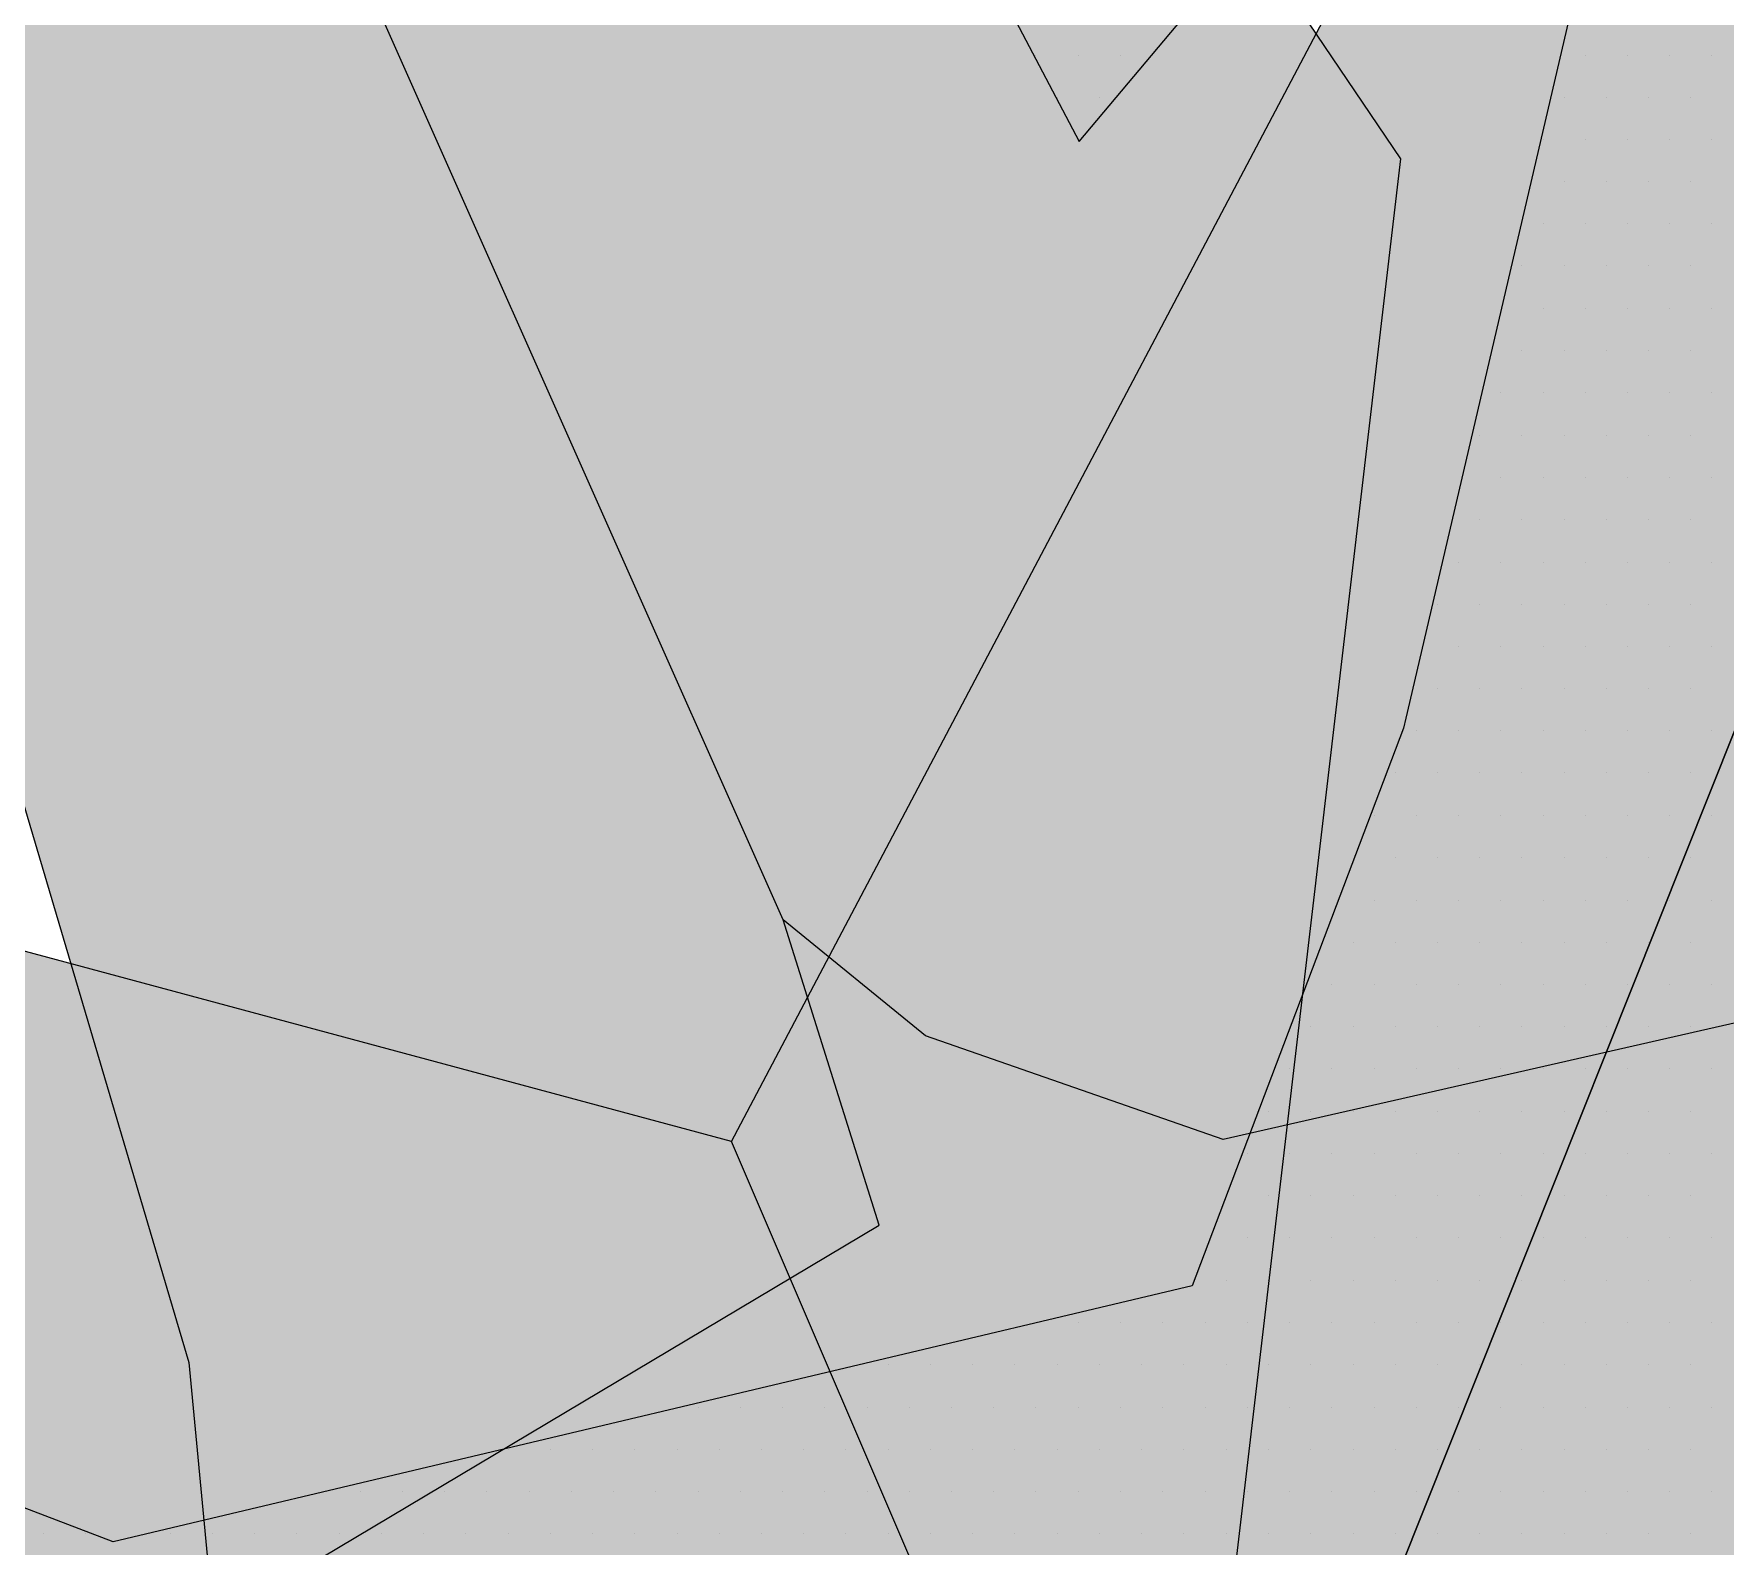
# Paper-space layout 'TOP_A1_00200_01-01-2017_MODELE' of a CAD drawing. Header units: millimetres. Extents: x -52 to 293, y -3 to 294.
# Drawn here: x -19.391 to -15.717, y 59.212 to 62.495 of the extents above; entities that cross this region are included whole.
import ezdxf

# ---------------------------------------------------------------- set-up
doc = ezdxf.new("R2010")
doc.units = ezdxf.units.MM
doc.header["$LTSCALE"] = 2
doc.linetypes.add('CACHEX2', pattern=[0.75, 0.5, -0.25])
for name, color, linetype in [('CALQUE_7', 4, 'Continuous'), ('CARTOUCHE', 7, 'Continuous'), ('rosace', 7, 'Continuous')]:
    doc.layers.add(name, color=color, linetype=linetype)

# ---------------------------------------------------------------- blocks, each defined once
blk = doc.blocks.new('A$C715108E3')
at = {"layer": 'CALQUE_7', "color": 131}
for p, q in [((-8.4658, -7.5524), (-8.4658, -7.5524)), ((-8.461, -7.5524), (-8.461, -7.5524)), ((-8.3691, -7.5524), (-8.3691, -7.5524)), ((-8.2771, -7.5524), (-8.2771, -7.5524)), ((-7.3222, -7.5524), (-7.3222, -7.5524)), ((-7.2683, -7.5524), (-7.2683, -7.5524)), ((-7.1764, -7.5524), (-7.1764, -7.5524)), ((-7.0846, -7.5524), (-7.0846, -7.5524)), ((-6.9928, -7.5524), (-6.9928, -7.5524)), ((-8.4175, -7.6436), (-8.4175, -7.6436)), ((-8.4149, -7.6436), (-8.4149, -7.6436)), ((-8.3228, -7.6436), (-8.3228, -7.6436)), ((-7.3432, -7.6436), (-7.3432, -7.6436)), ((-7.314, -7.6436), (-7.314, -7.6436)), ((-7.2222, -7.6436), (-7.2222, -7.6436)), ((-7.1307, -7.6436), (-7.1307, -7.6436)), ((-7.0389, -7.6436), (-7.0389, -7.6436)), ((-8.3691, -7.7349), (-8.3691, -7.7349)), ((-8.3691, -7.7349), (-8.3691, -7.7349)), ((-7.3646, -7.7349), (-7.3646, -7.7349)), ((-7.3597, -7.7349), (-7.3597, -7.7349)), ((-7.2683, -7.7349), (-7.2683, -7.7349)), ((-7.1764, -7.7349), (-7.1764, -7.7349)), ((-7.0846, -7.7349), (-7.0846, -7.7349)), ((-6.9928, -7.7349), (-6.9928, -7.7349)), ((-7.3863, -7.8275), (-7.3863, -7.8275)), ((-7.314, -7.8275), (-7.314, -7.8275)), ((-7.2222, -7.8275), (-7.2222, -7.8275)), ((-7.1307, -7.8275), (-7.1307, -7.8275)), ((-7.0389, -7.8275), (-7.0389, -7.8275)), ((-7.4077, -7.919), (-7.4077, -7.919)), ((-7.3597, -7.919), (-7.3597, -7.919)), ((-7.2683, -7.919), (-7.2683, -7.919)), ((-7.1764, -7.919), (-7.1764, -7.919)), ((-7.0846, -7.919), (-7.0846, -7.919)), ((-6.9928, -7.919), (-6.9928, -7.919)), ((-7.4287, -8.0102), (-7.4287, -8.0102)), ((-7.4058, -8.0102), (-7.4058, -8.0102)), ((-7.314, -8.0102), (-7.314, -8.0102)), ((-7.2222, -8.0102), (-7.2222, -8.0102)), ((-7.1307, -8.0102), (-7.1307, -8.0102)), ((-7.0389, -8.0102), (-7.0389, -8.0102)), ((-7.4504, -8.1026), (-7.4504, -8.1026)), ((-7.3597, -8.1026), (-7.3597, -8.1026)), ((-7.2683, -8.1026), (-7.2683, -8.1026)), ((-7.1764, -8.1026), (-7.1764, -8.1026)), ((-7.0846, -8.1026), (-7.0846, -8.1026)), ((-6.9928, -8.1026), (-6.9928, -8.1026)), ((-7.4718, -8.1941), (-7.4718, -8.1941)), ((-7.4058, -8.1941), (-7.4058, -8.1941)), ((-7.314, -8.1941), (-7.314, -8.1941)), ((-7.2222, -8.1941), (-7.2222, -8.1941)), ((-7.1307, -8.1941), (-7.1307, -8.1941)), ((-7.0389, -8.1941), (-7.0389, -8.1941)), ((-7.493, -8.2855), (-7.493, -8.2855)), ((-7.4515, -8.2855), (-7.4515, -8.2855)), ((-7.3597, -8.2855), (-7.3597, -8.2855)), ((-7.2683, -8.2855), (-7.2683, -8.2855)), ((-7.1764, -8.2855), (-7.1764, -8.2855)), ((-7.0846, -8.2855), (-7.0846, -8.2855)), ((-6.9928, -8.2855), (-6.9928, -8.2855)), ((-7.5145, -8.3777), (-7.5145, -8.3777)), ((-7.4973, -8.3777), (-7.4973, -8.3777)), ((-7.4058, -8.3777), (-7.4058, -8.3777)), ((-7.314, -8.3777), (-7.314, -8.3777)), ((-7.2222, -8.3777), (-7.2222, -8.3777)), ((-7.1307, -8.3777), (-7.1307, -8.3777)), ((-7.0389, -8.3777), (-7.0389, -8.3777)), ((-7.5359, -8.4692), (-7.5359, -8.4692)), ((-7.4515, -8.4692), (-7.4515, -8.4692)), ((-7.3597, -8.4692), (-7.3597, -8.4692)), ((-7.2683, -8.4692), (-7.2683, -8.4692)), ((-7.1764, -8.4692), (-7.1764, -8.4692)), ((-7.0846, -8.4692), (-7.0846, -8.4692)), ((-6.9928, -8.4692), (-6.9928, -8.4692)), ((-7.5576, -8.5607), (-7.5576, -8.5607)), ((-7.4973, -8.5607), (-7.4973, -8.5607)), ((-7.4058, -8.5607), (-7.4058, -8.5607)), ((-7.314, -8.5607), (-7.314, -8.5607)), ((-7.2222, -8.5607), (-7.2222, -8.5607)), ((-7.1307, -8.5607), (-7.1307, -8.5607)), ((-7.0389, -8.5607), (-7.0389, -8.5607)), ((-7.5786, -8.6529), (-7.5786, -8.6529)), ((-7.5434, -8.6529), (-7.5434, -8.6529)), ((-7.4515, -8.6529), (-7.4515, -8.6529)), ((-7.3597, -8.6529), (-7.3597, -8.6529)), ((-7.2683, -8.6529), (-7.2683, -8.6529)), ((-7.1764, -8.6529), (-7.1764, -8.6529)), ((-7.0846, -8.6529), (-7.0846, -8.6529)), ((-6.9928, -8.6529), (-6.9928, -8.6529)), ((-7.6, -8.7445), (-7.6, -8.7445)), ((-7.5891, -8.7445), (-7.5891, -8.7445)), ((-7.4973, -8.7445), (-7.4973, -8.7445)), ((-7.4058, -8.7445), (-7.4058, -8.7445)), ((-7.314, -8.7445), (-7.314, -8.7445)), ((-7.2222, -8.7445), (-7.2222, -8.7445)), ((-7.1307, -8.7445), (-7.1307, -8.7445)), ((-7.0389, -8.7445), (-7.0389, -8.7445)), ((-7.6217, -8.8356), (-7.6217, -8.8356)), ((-7.5434, -8.8356), (-7.5434, -8.8356)), ((-7.4515, -8.8356), (-7.4515, -8.8356)), ((-7.3597, -8.8356), (-7.3597, -8.8356)), ((-7.2683, -8.8356), (-7.2683, -8.8356)), ((-7.1764, -8.8356), (-7.1764, -8.8356)), ((-7.0846, -8.8356), (-7.0846, -8.8356)), ((-6.9928, -8.8356), (-6.9928, -8.8356)), ((-7.6431, -8.9282), (-7.6431, -8.9282)), ((-7.5891, -8.9282), (-7.5891, -8.9282)), ((-7.4973, -8.9282), (-7.4973, -8.9282)), ((-7.4058, -8.9282), (-7.4058, -8.9282)), ((-7.314, -8.9282), (-7.314, -8.9282)), ((-7.2222, -8.9282), (-7.2222, -8.9282)), ((-7.1307, -8.9282), (-7.1307, -8.9282)), ((-7.0389, -8.9282), (-7.0389, -8.9282)), ((-7.6652, -9.0196), (-7.6652, -9.0196)), ((-7.635, -9.0196), (-7.635, -9.0196)), ((-7.5434, -9.0196), (-7.5434, -9.0196)), ((-7.4515, -9.0196), (-7.4515, -9.0196)), ((-7.3597, -9.0196), (-7.3597, -9.0196)), ((-7.2683, -9.0196), (-7.2683, -9.0196)), ((-7.1764, -9.0196), (-7.1764, -9.0196)), ((-7.0846, -9.0196), (-7.0846, -9.0196)), ((-6.9928, -9.0196), (-6.9928, -9.0196)), ((-7.7001, -9.1109), (-7.7001, -9.1109)), ((-7.6809, -9.1109), (-7.6809, -9.1109)), ((-7.5891, -9.1109), (-7.5891, -9.1109)), ((-7.4973, -9.1109), (-7.4973, -9.1109)), ((-7.4058, -9.1109), (-7.4058, -9.1109)), ((-7.314, -9.1109), (-7.314, -9.1109)), ((-7.2222, -9.1109), (-7.2222, -9.1109)), ((-7.1307, -9.1109), (-7.1307, -9.1109)), ((-7.0389, -9.1109), (-7.0389, -9.1109)), ((-7.7344, -9.2033), (-7.7344, -9.2033)), ((-7.7267, -9.2033), (-7.7267, -9.2033)), ((-7.635, -9.2033), (-7.635, -9.2033)), ((-7.5434, -9.2033), (-7.5434, -9.2033)), ((-7.4515, -9.2033), (-7.4515, -9.2033)), ((-7.3597, -9.2033), (-7.3597, -9.2033)), ((-7.2683, -9.2033), (-7.2683, -9.2033)), ((-7.1764, -9.2033), (-7.1764, -9.2033)), ((-7.0846, -9.2033), (-7.0846, -9.2033)), ((-6.9928, -9.2033), (-6.9928, -9.2033)), ((-7.769, -9.2946), (-7.769, -9.2946)), ((-7.6809, -9.2946), (-7.6809, -9.2946)), ((-7.5891, -9.2946), (-7.5891, -9.2946)), ((-7.4973, -9.2946), (-7.4973, -9.2946)), ((-7.4058, -9.2946), (-7.4058, -9.2946)), ((-7.314, -9.2946), (-7.314, -9.2946)), ((-7.2222, -9.2946), (-7.2222, -9.2946)), ((-7.1307, -9.2946), (-7.1307, -9.2946)), ((-7.0389, -9.2946), (-7.0389, -9.2946)), ((-7.8041, -9.387), (-7.8041, -9.387)), ((-7.7267, -9.387), (-7.7267, -9.387)), ((-7.635, -9.387), (-7.635, -9.387)), ((-7.5434, -9.387), (-7.5434, -9.387)), ((-7.4515, -9.387), (-7.4515, -9.387)), ((-7.3597, -9.387), (-7.3597, -9.387)), ((-7.2683, -9.387), (-7.2683, -9.387)), ((-7.1764, -9.387), (-7.1764, -9.387)), ((-7.0846, -9.387), (-7.0846, -9.387)), ((-6.9928, -9.387), (-6.9928, -9.387)), ((-7.8387, -9.4786), (-7.8387, -9.4786)), ((-7.7724, -9.4786), (-7.7724, -9.4786)), ((-7.6809, -9.4786), (-7.6809, -9.4786)), ((-7.5891, -9.4786), (-7.5891, -9.4786)), ((-7.4973, -9.4786), (-7.4973, -9.4786)), ((-7.4058, -9.4786), (-7.4058, -9.4786)), ((-7.314, -9.4786), (-7.314, -9.4786)), ((-7.2222, -9.4786), (-7.2222, -9.4786)), ((-7.1307, -9.4786), (-7.1307, -9.4786)), ((-7.0389, -9.4786), (-7.0389, -9.4786)), ((-7.8736, -9.5697), (-7.8736, -9.5697)), ((-7.8185, -9.5697), (-7.8185, -9.5697)), ((-7.7267, -9.5697), (-7.7267, -9.5697)), ((-7.635, -9.5697), (-7.635, -9.5697)), ((-7.5434, -9.5697), (-7.5434, -9.5697)), ((-7.4515, -9.5697), (-7.4515, -9.5697)), ((-7.3597, -9.5697), (-7.3597, -9.5697)), ((-7.2683, -9.5697), (-7.2683, -9.5697)), ((-7.1764, -9.5697), (-7.1764, -9.5697)), ((-7.0846, -9.5697), (-7.0846, -9.5697)), ((-6.9928, -9.5697), (-6.9928, -9.5697)), ((-7.9085, -9.6623), (-7.9085, -9.6623)), ((-7.8642, -9.6623), (-7.8642, -9.6623)), ((-7.7724, -9.6623), (-7.7724, -9.6623)), ((-7.6809, -9.6623), (-7.6809, -9.6623)), ((-7.5891, -9.6623), (-7.5891, -9.6623)), ((-7.4973, -9.6623), (-7.4973, -9.6623)), ((-7.4058, -9.6623), (-7.4058, -9.6623)), ((-7.314, -9.6623), (-7.314, -9.6623)), ((-7.2222, -9.6623), (-7.2222, -9.6623)), ((-7.1307, -9.6623), (-7.1307, -9.6623)), ((-7.0389, -9.6623), (-7.0389, -9.6623)), ((-7.9433, -9.7535), (-7.9433, -9.7535)), ((-7.91, -9.7535), (-7.91, -9.7535)), ((-7.8185, -9.7535), (-7.8185, -9.7535)), ((-7.7267, -9.7535), (-7.7267, -9.7535)), ((-7.635, -9.7535), (-7.635, -9.7535)), ((-7.5434, -9.7535), (-7.5434, -9.7535)), ((-7.4515, -9.7535), (-7.4515, -9.7535)), ((-7.3597, -9.7535), (-7.3597, -9.7535)), ((-7.2683, -9.7535), (-7.2683, -9.7535)), ((-7.1764, -9.7535), (-7.1764, -9.7535)), ((-7.0846, -9.7535), (-7.0846, -9.7535)), ((-6.9928, -9.7535), (-6.9928, -9.7535)), ((-7.9778, -9.8452), (-7.9778, -9.8452)), ((-7.9563, -9.8452), (-7.9563, -9.8452)), ((-7.8642, -9.8452), (-7.8642, -9.8452)), ((-7.7724, -9.8452), (-7.7724, -9.8452)), ((-7.6809, -9.8452), (-7.6809, -9.8452)), ((-7.5891, -9.8452), (-7.5891, -9.8452)), ((-7.4973, -9.8452), (-7.4973, -9.8452)), ((-7.4058, -9.8452), (-7.4058, -9.8452)), ((-7.314, -9.8452), (-7.314, -9.8452)), ((-7.2222, -9.8452), (-7.2222, -9.8452)), ((-7.1307, -9.8452), (-7.1307, -9.8452)), ((-7.0389, -9.8452), (-7.0389, -9.8452)), ((-8.0129, -9.9374), (-8.0129, -9.9374)), ((-8.0018, -9.9374), (-8.0018, -9.9374)), ((-7.91, -9.9374), (-7.91, -9.9374)), ((-7.8185, -9.9374), (-7.8185, -9.9374)), ((-7.7267, -9.9374), (-7.7267, -9.9374)), ((-7.635, -9.9374), (-7.635, -9.9374)), ((-7.5434, -9.9374), (-7.5434, -9.9374)), ((-7.4515, -9.9374), (-7.4515, -9.9374)), ((-7.3597, -9.9374), (-7.3597, -9.9374)), ((-7.2683, -9.9374), (-7.2683, -9.9374)), ((-7.1764, -9.9374), (-7.1764, -9.9374)), ((-7.0846, -9.9374), (-7.0846, -9.9374)), ((-6.9928, -9.9374), (-6.9928, -9.9374)), ((-8.0475, -10.0289), (-8.0475, -10.0289)), ((-7.9563, -10.0289), (-7.9563, -10.0289)), ((-7.8642, -10.0289), (-7.8642, -10.0289)), ((-7.7724, -10.0289), (-7.7724, -10.0289)), ((-7.6809, -10.0289), (-7.6809, -10.0289)), ((-7.5891, -10.0289), (-7.5891, -10.0289)), ((-7.4973, -10.0289), (-7.4973, -10.0289)), ((-7.4058, -10.0289), (-7.4058, -10.0289)), ((-7.314, -10.0289), (-7.314, -10.0289)), ((-7.2222, -10.0289), (-7.2222, -10.0289)), ((-7.1307, -10.0289), (-7.1307, -10.0289)), ((-7.0389, -10.0289), (-7.0389, -10.0289)), ((-8.0824, -10.1203), (-8.0824, -10.1203)), ((-8.0018, -10.1203), (-8.0018, -10.1203)), ((-7.91, -10.1203), (-7.91, -10.1203)), ((-7.8185, -10.1203), (-7.8185, -10.1203)), ((-7.7267, -10.1203), (-7.7267, -10.1203)), ((-7.635, -10.1203), (-7.635, -10.1203)), ((-7.5434, -10.1203), (-7.5434, -10.1203)), ((-7.4515, -10.1203), (-7.4515, -10.1203)), ((-7.3597, -10.1203), (-7.3597, -10.1203)), ((-7.2683, -10.1203), (-7.2683, -10.1203)), ((-7.1764, -10.1203), (-7.1764, -10.1203)), ((-7.0846, -10.1203), (-7.0846, -10.1203)), ((-6.9928, -10.1203), (-6.9928, -10.1203)), ((-8.1171, -10.2125), (-8.1171, -10.2125)), ((-8.0475, -10.2125), (-8.0475, -10.2125)), ((-7.9563, -10.2125), (-7.9563, -10.2125)), ((-7.8642, -10.2125), (-7.8642, -10.2125)), ((-7.7724, -10.2125), (-7.7724, -10.2125)), ((-7.6809, -10.2125), (-7.6809, -10.2125)), ((-7.5891, -10.2125), (-7.5891, -10.2125)), ((-7.4973, -10.2125), (-7.4973, -10.2125)), ((-7.4058, -10.2125), (-7.4058, -10.2125)), ((-7.314, -10.2125), (-7.314, -10.2125)), ((-7.2222, -10.2125), (-7.2222, -10.2125)), ((-7.1307, -10.2125), (-7.1307, -10.2125)), ((-7.0389, -10.2125), (-7.0389, -10.2125)), ((-8.4565, -10.304), (-8.4565, -10.304)), ((-8.3691, -10.304), (-8.3691, -10.304)), ((-8.2771, -10.304), (-8.2771, -10.304)), ((-8.1851, -10.304), (-8.1851, -10.304)), ((-8.0938, -10.304), (-8.0938, -10.304)), ((-8.0018, -10.304), (-8.0018, -10.304)), ((-7.91, -10.304), (-7.91, -10.304)), ((-7.8185, -10.304), (-7.8185, -10.304)), ((-7.7267, -10.304), (-7.7267, -10.304)), ((-7.635, -10.304), (-7.635, -10.304)), ((-7.5434, -10.304), (-7.5434, -10.304)), ((-7.4515, -10.304), (-7.4515, -10.304)), ((-7.3597, -10.304), (-7.3597, -10.304)), ((-7.2683, -10.304), (-7.2683, -10.304)), ((-7.1764, -10.304), (-7.1764, -10.304)), ((-7.0846, -10.304), (-7.0846, -10.304)), ((-6.9928, -10.304), (-6.9928, -10.304)), ((-8.8437, -10.3952), (-8.8437, -10.3952)), ((-8.7818, -10.3952), (-8.7818, -10.3952)), ((-8.69, -10.3952), (-8.69, -10.3952)), ((-8.5985, -10.3952), (-8.5985, -10.3952)), ((-8.5067, -10.3952), (-8.5067, -10.3952)), ((-8.4149, -10.3952), (-8.4149, -10.3952)), ((-8.3228, -10.3952), (-8.3228, -10.3952)), ((-8.2316, -10.3952), (-8.2316, -10.3952)), ((-8.1395, -10.3952), (-8.1395, -10.3952)), ((-8.0475, -10.3952), (-8.0475, -10.3952)), ((-7.9563, -10.3952), (-7.9563, -10.3952)), ((-7.8642, -10.3952), (-7.8642, -10.3952)), ((-7.7724, -10.3952), (-7.7724, -10.3952)), ((-7.6809, -10.3952), (-7.6809, -10.3952)), ((-7.5891, -10.3952), (-7.5891, -10.3952)), ((-7.4973, -10.3952), (-7.4973, -10.3952)), ((-7.4058, -10.3952), (-7.4058, -10.3952)), ((-7.314, -10.3952), (-7.314, -10.3952)), ((-7.2222, -10.3952), (-7.2222, -10.3952)), ((-7.1307, -10.3952), (-7.1307, -10.3952)), ((-7.0389, -10.3952), (-7.0389, -10.3952)), ((-9.2308, -10.4878), (-9.2308, -10.4878)), ((-9.1945, -10.4878), (-9.1945, -10.4878)), ((-9.1027, -10.4878), (-9.1027, -10.4878)), ((-9.0112, -10.4878), (-9.0112, -10.4878)), ((-8.9194, -10.4878), (-8.9194, -10.4878)), ((-8.8275, -10.4878), (-8.8275, -10.4878)), ((-8.7361, -10.4878), (-8.7361, -10.4878)), ((-8.6442, -10.4878), (-8.6442, -10.4878)), ((-8.5524, -10.4878), (-8.5524, -10.4878)), ((-8.461, -10.4878), (-8.461, -10.4878)), ((-8.3691, -10.4878), (-8.3691, -10.4878)), ((-8.2771, -10.4878), (-8.2771, -10.4878)), ((-8.1851, -10.4878), (-8.1851, -10.4878)), ((-8.0938, -10.4878), (-8.0938, -10.4878)), ((-8.0018, -10.4878), (-8.0018, -10.4878)), ((-7.91, -10.4878), (-7.91, -10.4878)), ((-7.8185, -10.4878), (-7.8185, -10.4878)), ((-7.7267, -10.4878), (-7.7267, -10.4878)), ((-7.635, -10.4878), (-7.635, -10.4878)), ((-7.5434, -10.4878), (-7.5434, -10.4878)), ((-7.4515, -10.4878), (-7.4515, -10.4878)), ((-7.3597, -10.4878), (-7.3597, -10.4878)), ((-7.2683, -10.4878), (-7.2683, -10.4878)), ((-7.1764, -10.4878), (-7.1764, -10.4878)), ((-7.0846, -10.4878), (-7.0846, -10.4878)), ((-6.9928, -10.4878), (-6.9928, -10.4878)), ((-9.6182, -10.5791), (-9.6182, -10.5791)), ((-9.6072, -10.5791), (-9.6072, -10.5791)), ((-9.5159, -10.5791), (-9.5159, -10.5791)), ((-9.4239, -10.5791), (-9.4239, -10.5791)), ((-9.3321, -10.5791), (-9.3321, -10.5791)), ((-9.2402, -10.5791), (-9.2402, -10.5791)), ((-9.1488, -10.5791), (-9.1488, -10.5791)), ((-9.0569, -10.5791), (-9.0569, -10.5791)), ((-8.9649, -10.5791), (-8.9649, -10.5791)), ((-8.8736, -10.5791), (-8.8736, -10.5791)), ((-8.7818, -10.5791), (-8.7818, -10.5791)), ((-8.69, -10.5791), (-8.69, -10.5791)), ((-8.5985, -10.5791), (-8.5985, -10.5791)), ((-8.5067, -10.5791), (-8.5067, -10.5791)), ((-8.4149, -10.5791), (-8.4149, -10.5791)), ((-8.3228, -10.5791), (-8.3228, -10.5791)), ((-8.2316, -10.5791), (-8.2316, -10.5791)), ((-8.1395, -10.5791), (-8.1395, -10.5791)), ((-8.0475, -10.5791), (-8.0475, -10.5791)), ((-7.9563, -10.5791), (-7.9563, -10.5791)), ((-7.8642, -10.5791), (-7.8642, -10.5791)), ((-7.7724, -10.5791), (-7.7724, -10.5791)), ((-7.6809, -10.5791), (-7.6809, -10.5791)), ((-7.5891, -10.5791), (-7.5891, -10.5791)), ((-7.4973, -10.5791), (-7.4973, -10.5791)), ((-7.4058, -10.5791), (-7.4058, -10.5791)), ((-7.314, -10.5791), (-7.314, -10.5791)), ((-7.2222, -10.5791), (-7.2222, -10.5791)), ((-7.1307, -10.5791), (-7.1307, -10.5791)), ((-7.0389, -10.5791), (-7.0389, -10.5791)), ((-10.0047, -10.6702), (-10.0047, -10.6702)), ((-9.9284, -10.6702), (-9.9284, -10.6702)), ((-9.8368, -10.6702), (-9.8368, -10.6702)), ((-9.7447, -10.6702), (-9.7447, -10.6702)), ((-9.6535, -10.6702), (-9.6535, -10.6702)), ((-9.5614, -10.6702), (-9.5614, -10.6702)), ((-9.4696, -10.6702), (-9.4696, -10.6702)), ((-9.3778, -10.6702), (-9.3778, -10.6702)), ((-9.2863, -10.6702), (-9.2863, -10.6702)), ((-9.1945, -10.6702), (-9.1945, -10.6702)), ((-9.1027, -10.6702), (-9.1027, -10.6702)), ((-9.0112, -10.6702), (-9.0112, -10.6702)), ((-8.9194, -10.6702), (-8.9194, -10.6702)), ((-8.8275, -10.6702), (-8.8275, -10.6702)), ((-8.7361, -10.6702), (-8.7361, -10.6702)), ((-8.6442, -10.6702), (-8.6442, -10.6702)), ((-8.5524, -10.6702), (-8.5524, -10.6702)), ((-8.461, -10.6702), (-8.461, -10.6702)), ((-8.3691, -10.6702), (-8.3691, -10.6702)), ((-8.2771, -10.6702), (-8.2771, -10.6702)), ((-8.1851, -10.6702), (-8.1851, -10.6702)), ((-8.0938, -10.6702), (-8.0938, -10.6702)), ((-8.0018, -10.6702), (-8.0018, -10.6702)), ((-7.91, -10.6702), (-7.91, -10.6702)), ((-7.8185, -10.6702), (-7.8185, -10.6702)), ((-7.7267, -10.6702), (-7.7267, -10.6702)), ((-7.635, -10.6702), (-7.635, -10.6702)), ((-7.5434, -10.6702), (-7.5434, -10.6702)), ((-7.4515, -10.6702), (-7.4515, -10.6702)), ((-7.3597, -10.6702), (-7.3597, -10.6702)), ((-7.2683, -10.6702), (-7.2683, -10.6702)), ((-7.1764, -10.6702), (-7.1764, -10.6702)), ((-7.0846, -10.6702), (-7.0846, -10.6702)), ((-6.9928, -10.6702), (-6.9928, -10.6702)), ((-10.6166, -10.763), (-10.6166, -10.763)), ((-10.5246, -10.763), (-10.5246, -10.763)), ((-10.3921, -10.763), (-10.3921, -10.763)), ((-10.3413, -10.763), (-10.3413, -10.763)), ((-10.2496, -10.763), (-10.2496, -10.763)), ((-10.1576, -10.763), (-10.1576, -10.763)), ((-10.0662, -10.763), (-10.0662, -10.763)), ((-9.9745, -10.763), (-9.9745, -10.763)), ((-9.8825, -10.763), (-9.8825, -10.763)), ((-9.7912, -10.763), (-9.7912, -10.763)), ((-9.6992, -10.763), (-9.6992, -10.763)), ((-9.6072, -10.763), (-9.6072, -10.763)), ((-9.5159, -10.763), (-9.5159, -10.763)), ((-9.4239, -10.763), (-9.4239, -10.763)), ((-9.3321, -10.763), (-9.3321, -10.763)), ((-9.2402, -10.763), (-9.2402, -10.763)), ((-9.1488, -10.763), (-9.1488, -10.763)), ((-9.0569, -10.763), (-9.0569, -10.763)), ((-8.9649, -10.763), (-8.9649, -10.763)), ((-8.8736, -10.763), (-8.8736, -10.763)), ((-8.7818, -10.763), (-8.7818, -10.763)), ((-8.69, -10.763), (-8.69, -10.763)), ((-8.5985, -10.763), (-8.5985, -10.763)), ((-8.5067, -10.763), (-8.5067, -10.763)), ((-8.4149, -10.763), (-8.4149, -10.763)), ((-8.3228, -10.763), (-8.3228, -10.763)), ((-8.2316, -10.763), (-8.2316, -10.763)), ((-8.1395, -10.763), (-8.1395, -10.763)), ((-8.0475, -10.763), (-8.0475, -10.763)), ((-7.9563, -10.763), (-7.9563, -10.763)), ((-7.8642, -10.763), (-7.8642, -10.763)), ((-7.7724, -10.763), (-7.7724, -10.763)), ((-7.6809, -10.763), (-7.6809, -10.763)), ((-7.5891, -10.763), (-7.5891, -10.763)), ((-7.4973, -10.763), (-7.4973, -10.763)), ((-7.4058, -10.763), (-7.4058, -10.763)), ((-7.314, -10.763), (-7.314, -10.763)), ((-7.2222, -10.763), (-7.2222, -10.763)), ((-7.1307, -10.763), (-7.1307, -10.763)), ((-7.0389, -10.763), (-7.0389, -10.763))]:
    blk.add_line(p, q, dxfattribs=at)
blk.add_lwpolyline([(-8.4999, -2.7561), (-7.811, -4.4145), (-9.1641, -6.2255), (-8.3669, -7.7396), (-6.9811, -6.0917), (-7.663, -9.014), (-8.1214, -10.2245), (-10.4653, -10.7804), (-13.4372, -9.6448), (-17.1584, -8.2441)], dxfattribs=at)
blk = doc.blocks.new('A$C581E6685')
at = {"layer": 'rosace'}
for color, points in [(32, [(-39.8519, 24.2064), (-40.7961, 26.4077), (-33.3292, 40.5507)]), (40, [(-39.8519, 24.2064), (-33.3292, 40.5507), (-37.1498, 25.5201)]), (142, [(-45.3965, 37.4846), (-39.5666, 28.8703), (-39.344, 28.5414), (-39.8519, 24.2064), (-36.9477, 25.4853), (-26.3566, 30.2032), (-36.1863, 24.0789), (-38.2746, 22.2236), (-38.1337, 21.2132), (-33.6363, 11.1845), (-39.5393, 21.4709), (-40.6525, 23.2405), (-42.0615, 23.3525), (-53.1072, 18.3767), (-43.3972, 24.4856), (-40.4756, 26.2259), (-40.684, 26.8894)]), (140, [(-45.3965, 37.4846), (-41.9745, 25.9278), (-41.7809, 23.8865), (-42.0615, 23.3525), (-44.9268, 21.9767), (-53.1072, 18.3767), (-40.8028, 21.6905), (-39.5666, 22.0268), (-38.2746, 22.2236), (-38.1337, 21.2132), (-33.6363, 11.1845), (-36.0802, 21.4612), (-37.3405, 24.3346), (-37.4251, 24.9804), (-36.9477, 25.4853), (-26.3566, 30.2032), (-37.8747, 26.8339), (-39.7286, 26.4119), (-40.3751, 26.6371), (-40.684, 26.8894)]), (40, [(-56.2481, 30.5655), (-39.8519, 24.2064), (-40.7961, 26.4076)])]:
    blk.add_hatch(color=color, dxfattribs=at).paths.add_polyline_path(points)
at = {"layer": 'rosace', "color": 32}
blk.add_lwpolyline([(-39.8519, 24.2064), (-40.7961, 26.4077), (-33.3292, 40.5507)], close=True, dxfattribs=at)
at = {"layer": 'rosace', "color": 40}
for points in [[(-39.8519, 24.2064), (-33.3292, 40.5507), (-37.1498, 25.5201)], [(-56.2481, 30.5655), (-39.8519, 24.2064), (-40.7961, 26.4076)]]:
    blk.add_lwpolyline(points, close=True, dxfattribs=at)
at = {"layer": 'rosace', "color": 142}
blk.add_lwpolyline([(-45.3965, 37.4846), (-39.3434, 28.5414), (-39.8519, 24.2064), (-36.9477, 25.4853), (-26.3566, 30.2032), (-36.1857, 24.0789), (-38.2739, 22.2236), (-38.1337, 21.2132), (-33.6358, 11.1845), (-39.5393, 21.4709), (-40.6518, 23.2405), (-42.0615, 23.3525), (-53.1072, 18.3767), (-43.3964, 24.4856), (-40.4756, 26.2259), (-40.6836, 26.8894)], close=True, dxfattribs=at)
at = {"layer": 'rosace', "color": 140}
blk.add_lwpolyline([(-45.3965, 37.4846), (-41.9745, 25.9278), (-41.7804, 23.8865), (-42.0615, 23.3525), (-44.9268, 21.9767), (-53.1072, 18.3767), (-40.8028, 21.6905), (-39.5666, 22.0268), (-38.2739, 22.2236), (-38.1337, 21.2132), (-33.6358, 11.1845), (-36.0802, 21.4612), (-37.3405, 24.3346), (-37.4251, 24.9804), (-36.9477, 25.4853), (-26.3566, 30.2032), (-37.8741, 26.8339), (-39.7286, 26.4119), (-40.3748, 26.6371), (-40.6836, 26.8894)], close=True, dxfattribs=at)
at = {"layer": 'rosace', "color": 32, "linetype": 'CACHEX2', "ltscale": 1.5}
blk.add_ellipse((-38.0538, 23.8138), major_axis=(-19.0311, -3.534), ratio=0.590567, dxfattribs=at)
at = {"layer": 'rosace', "color": 32}
blk.add_ellipse((-37.6144, 23.8499), major_axis=(-13.5768, -4.2839), ratio=0.791971, dxfattribs=at)
at = {"layer": 'CARTOUCHE'}
blk.add_blockref('A$C715108E3', (-31.6739, 36.3189), dxfattribs=at)

psp = doc.layouts.new('TOP_A1_00200_01-01-2017_MODELE')

# ---------------------------------------------------------------- block references
at = {"layer": 'CARTOUCHE'}
psp.add_blockref('A$C581E6685', (22.9208, 33.6824), dxfattribs=at)

doc.saveas('drawing.dxf')
